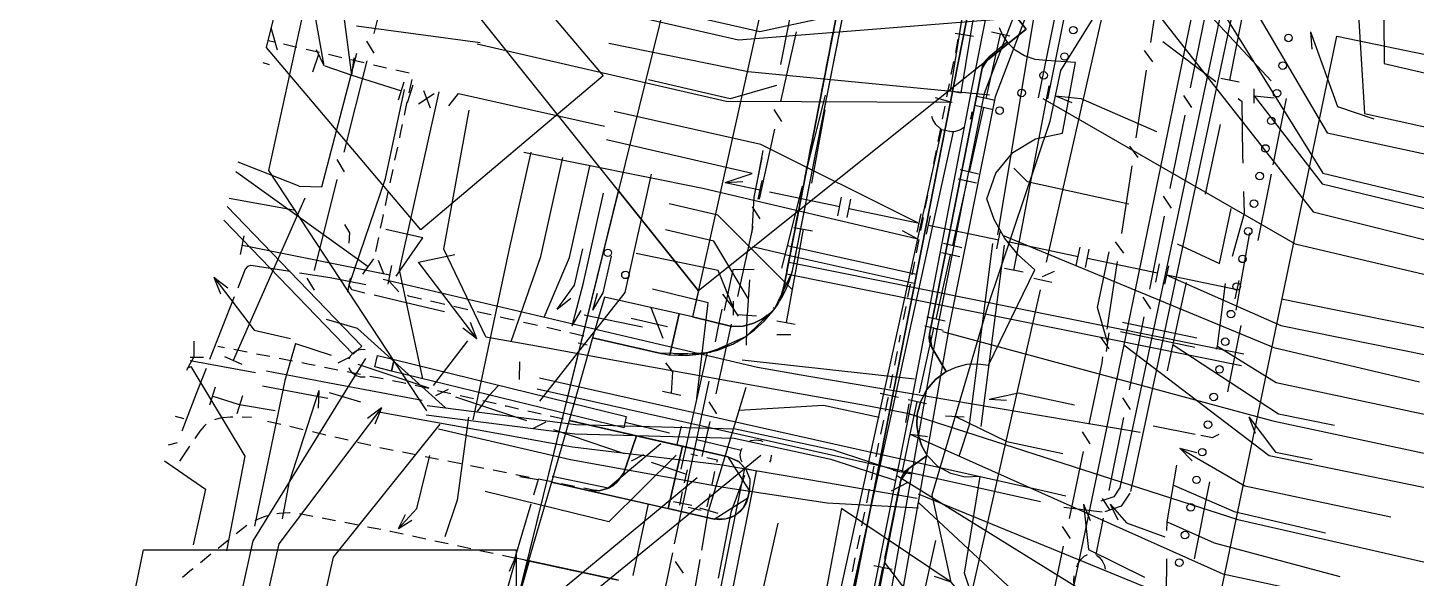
# Model space of a CAD drawing. Header units: metres. Extents: x 3206 to 3701, y 9896 to 11410.
# Drawn here: x 3325.1 to 3398.9, y 10765.2 to 10794.5 of the extents above; entities that cross this region are included whole.
import ezdxf

# ---------------------------------------------------------------- set-up
doc = ezdxf.new("R2010")
doc.units = ezdxf.units.M
for name, color, linetype in [('BOUNDARY', 7, 'Continuous'), ('BUILDING', 7, 'Continuous'), ('CURB', 7, 'Continuous'), ('ELECTR_CABLE', 7, 'Continuous'), ('ELECTR_CABLE_COMM', 7, 'Continuous'), ('GAS', 7, 'Continuous'), ('GRASS', 7, 'Continuous'), ('GROUND', 7, 'Continuous'), ('ROAD', 7, 'Continuous'), ('SEWER', 7, 'Continuous'), ('SIDEWALK_PATH', 7, 'Continuous'), ('WATER_PIPELINE', 7, 'Continuous')]:
    doc.layers.add(name, color=color, linetype=linetype)

# ---------------------------------------------------------------- blocks, each defined once
blk = doc.blocks.new('МОЖЖЕВЕЛЬНИК_СКАЛЬНЫЙ')
blk.add_circle((0, 0), 0.2)

msp = doc.modelspace()

# ---------------------------------------------------------------- linework, layer by layer
at = {"layer": 'BOUNDARY'}
msp.add_lwpolyline([(3253.023, 9915.673), (3233.596, 10020.109), (3233.041, 10027.227), (3225.675, 10139.955), (3262.083, 10325.257), (3335.841, 10689.444), (3351.098, 10763.684), (3367.768, 10831.231), (3377.814, 10869.112), (3520.394, 11207.447), (3551.174, 11273.829), (3554.005, 11279.367), (3611.719, 11390.174), (3639.436, 11373.131), (3680.635, 11298.581), (3281.247, 9920.202)], close=True, dxfattribs=at)
at = {"layer": 'BUILDING'}
for points in [[(3340.812, 10805.477), (3346.344, 10827.893), (3349.467, 10830.387), (3378.222, 10794.384), (3360.791, 10780.462)], [(3337.834, 10793.408), (3341.584, 10808.606), (3355.721, 10791.902), (3346.041, 10783.71)], [(3385.575, 10750.01), (3394.732, 10794.014), (3407.326, 10791.393), (3398.169, 10747.389)], [(3327.868, 10750), (3331.299, 10766.696), (3351.105, 10766.696), (3351.105, 10750)]]:
    msp.add_lwpolyline(points, close=True, dxfattribs=at)
at = {"layer": 'CURB'}
for points in [[(3374.82, 10795.022), (3374.683, 10794.329)], [(3338.257, 10793.688), (3337.922, 10793.766)], [(3367.819, 10793.508), (3367.956, 10794.216)], [(3374.586, 10793.839), (3374.449, 10793.146)], [(3339.45, 10793.412), (3339.241, 10793.46), (3338.745, 10793.575)], [(3340.643, 10793.135), (3339.937, 10793.299)], [(3341.836, 10792.859), (3341.13, 10793.023)], [(3367.586, 10792.309), (3367.724, 10793.017)], [(3377.206, 10793.679), (3376.225, 10792.895)], [(3343.028, 10792.583), (3342.323, 10792.746)], [(3344.221, 10792.306), (3343.515, 10792.47)], [(3375.869, 10792.307), (3373.084, 10778.151)], [(3374.351, 10792.656), (3374.214, 10791.963)], [(3376.225, 10792.895), (3375.869, 10792.307)], [(3345.414, 10792.03), (3344.708, 10792.193)], [(3345.421, 10790.997), (3345.57, 10791.706)], [(3367.354, 10791.11), (3367.491, 10791.818)], [(3374.117, 10791.472), (3374.065, 10791.208), (3373.982, 10790.779)], [(3345.168, 10789.8), (3345.317, 10790.508)], [(3367.122, 10789.911), (3367.259, 10790.619)], [(3373.886, 10790.288), (3373.751, 10789.595)], [(3344.915, 10788.602), (3344.965, 10788.837), (3345.065, 10789.31)], [(3366.889, 10788.712), (3367.026, 10789.42)], [(3373.656, 10789.104), (3373.521, 10788.411)], [(3344.663, 10787.404), (3344.812, 10788.112)], [(3366.657, 10787.513), (3366.794, 10788.221)], [(3373.426, 10787.92), (3373.291, 10787.227)], [(3344.41, 10786.206), (3344.559, 10786.914)], [(3366.424, 10786.314), (3366.562, 10787.022)], [(3373.195, 10786.736), (3373.061, 10786.043)], [(3344.157, 10785.008), (3344.307, 10785.717)], [(3366.192, 10785.115), (3366.329, 10785.823)], [(3372.965, 10785.552), (3372.83, 10784.859)], [(3343.9, 10783.79), (3343.979, 10784.164)], [(3343.979, 10784.164), (3344.054, 10784.519)], [(3365.96, 10783.916), (3366.097, 10784.625)], [(3372.735, 10784.368), (3372.6, 10783.674)], [(3365.727, 10782.717), (3365.864, 10783.426)], [(3343.639, 10782.552), (3343.797, 10783.3)], [(3372.505, 10783.184), (3372.37, 10782.49)], [(3344.069, 10781.372), (3343.786, 10782.084)], [(3365.495, 10781.518), (3365.632, 10782.227)], [(3372.274, 10782), (3372.14, 10781.306)], [(3344.871, 10780.408), (3344.348, 10780.968)], [(3365.235, 10780.326), (3365.322, 10780.625), (3365.4, 10781.028)], [(3372.044, 10780.815), (3371.909, 10780.122)], [(3346.071, 10780.026), (3345.386, 10780.183), (3345.328, 10780.208)], [(3347.305, 10779.744), (3346.558, 10779.915)], [(3348.538, 10779.461), (3347.792, 10779.632)], [(3349.772, 10779.179), (3349.349, 10779.276), (3349.025, 10779.35)], [(3351.005, 10778.897), (3350.721, 10778.962), (3350.259, 10779.067)], [(3364.147, 10778.959), (3364.324, 10779.08), (3364.43, 10779.165)], [(3364.782, 10779.518), (3364.826, 10779.574)], [(3371.814, 10779.631), (3371.679, 10778.938)], [(3352.24, 10778.618), (3351.493, 10778.787)], [(3353.474, 10778.339), (3352.727, 10778.508)], [(3354.708, 10778.059), (3353.962, 10778.228)], [(3335.252, 10777.525), (3335.609, 10777.455)], [(3355.942, 10777.78), (3355.196, 10777.949)], [(3357.177, 10777.501), (3356.43, 10777.67)], [(3361.033, 10777.113), (3362.624, 10777.635)], [(3371.516, 10778.101), (3371.445, 10777.734)], [(3373.084, 10778.151), (3373.201, 10777.454)], [(3336.1, 10777.358), (3336.814, 10777.217)], [(3337.305, 10777.121), (3338.019, 10776.98)], [(3338.509, 10776.883), (3339.223, 10776.742)], [(3358.411, 10777.222), (3357.664, 10777.391)], [(3358.653, 10777.167), (3361.033, 10777.113)], [(3359.272, 10777.027), (3358.899, 10777.111)], [(3371.35, 10777.244), (3371.207, 10776.511)], [(3373.201, 10777.454), (3373.953, 10776.165)], [(3339.714, 10776.645), (3340.117, 10776.566), (3340.428, 10776.505)], [(3340.919, 10776.408), (3341.633, 10776.267)], [(3342.123, 10776.17), (3342.838, 10776.03)], [(3371.112, 10776.021), (3370.969, 10775.288)], [(3343.328, 10775.933), (3344.042, 10775.792)], [(3344.533, 10775.695), (3345.076, 10775.588), (3345.224, 10775.559), (3345.247, 10775.554)], [(3345.734, 10775.443), (3346.444, 10775.282)], [(3346.932, 10775.171), (3347.641, 10775.009)], [(3348.129, 10774.898), (3348.531, 10774.807), (3348.839, 10774.737)], [(3349.326, 10774.626), (3350.036, 10774.465)], [(3370.874, 10774.798), (3370.833, 10774.587), (3370.726, 10774.067)], [(3350.524, 10774.354), (3350.589, 10774.339), (3351.234, 10774.193)], [(3351.721, 10774.083), (3352.431, 10773.923)], [(3352.919, 10773.813), (3353.629, 10773.651)], [(3334.628, 10773.367), (3334.517, 10773.263), (3334.295, 10773)], [(3336.045, 10773.741), (3335.916, 10773.739), (3335.508, 10773.705), (3335.306, 10773.67), (3335.066, 10773.602)], [(3337.042, 10773.719), (3336.545, 10773.736)], [(3338.591, 10773.355), (3337.883, 10773.521)], [(3339.787, 10773.074), (3339.427, 10773.159), (3339.078, 10773.241)], [(3354.116, 10773.541), (3354.826, 10773.379)], [(3355.314, 10773.268), (3356.023, 10773.107)], [(3370.625, 10773.577), (3370.474, 10772.846)], [(3334.295, 10773), (3334.027, 10772.608)], [(3340.982, 10772.794), (3340.273, 10772.96)], [(3342.177, 10772.513), (3341.469, 10772.679)], [(3343.373, 10772.233), (3342.664, 10772.399)], [(3356.511, 10772.996), (3356.644, 10772.966), (3357.221, 10772.835)], [(3357.431, 10772.57), (3357.193, 10771.882)], [(3370.373, 10772.357), (3370.223, 10771.626)], [(3333.745, 10772.195), (3333.21, 10771.411)], [(3344.574, 10771.977), (3343.86, 10772.119)], [(3345.778, 10771.738), (3345.064, 10771.88)], [(3346.982, 10771.498), (3346.268, 10771.64)], [(3359.184, 10768.881), (3359.938, 10772.195)], [(3362.377, 10771.64), (3359.938, 10772.195)], [(3363.506, 10769.845), (3362.377, 10771.64)], [(3371.971, 10771.022), (3372.955, 10771.7)], [(3348.187, 10771.259), (3347.629, 10771.369), (3347.473, 10771.401)], [(3349.391, 10771.019), (3348.677, 10771.161)], [(3350.595, 10770.779), (3349.881, 10770.921)], [(3357.03, 10771.41), (3356.82, 10770.79), (3356.783, 10770.726)], [(3370.122, 10771.136), (3369.971, 10770.406)], [(3371.971, 10771.022), (3371.557, 10770.392)], [(3351.799, 10770.54), (3351.086, 10770.682)], [(3353.004, 10770.3), (3352.29, 10770.442)], [(3352.988, 10770.287), (3359.184, 10768.881)], [(3354.208, 10770.06), (3353.494, 10770.202)], [(3356.504, 10770.316), (3356.258, 10770.09), (3355.904, 10769.917)], [(3365.163, 10737.893), (3371.557, 10770.392)], [(3355.414, 10769.851), (3355.3, 10769.843), (3354.698, 10769.963)], [(3361.622, 10768.328), (3363.418, 10769.458)], [(3363.418, 10769.458), (3363.506, 10769.845)], [(3369.87, 10769.916), (3369.719, 10769.186)], [(3338.382, 10768.622), (3338.383, 10768.622), (3338.51, 10768.638), (3338.718, 10768.663), (3339.052, 10768.676), (3339.101, 10768.673)], [(3339.597, 10768.619), (3340.306, 10768.481)], [(3369.619, 10768.696), (3369.468, 10767.965)], [(3336.22, 10767.552), (3336.553, 10767.822), (3336.792, 10767.993)], [(3337.225, 10768.242), (3337.411, 10768.334), (3337.726, 10768.457), (3337.895, 10768.507)], [(3340.797, 10768.386), (3341.506, 10768.248)], [(3341.997, 10768.153), (3342.706, 10768.015)], [(3343.197, 10767.919), (3343.906, 10767.781)], [(3335.271, 10766.782), (3335.832, 10767.237)], [(3344.397, 10767.686), (3344.429, 10767.68), (3345.103, 10767.535)], [(3345.592, 10767.43), (3346.298, 10767.278)], [(3346.787, 10767.173), (3347.494, 10767.022)], [(3369.367, 10767.476), (3369.216, 10766.745)], [(3334.322, 10766.011), (3334.883, 10766.467)], [(3347.982, 10766.917), (3348.378, 10766.832), (3348.689, 10766.765)], [(3349.178, 10766.66), (3349.884, 10766.508)], [(3350.373, 10766.403), (3351.079, 10766.252)], [(3333.372, 10765.241), (3333.856, 10765.634), (3333.933, 10765.696)], [(3351.568, 10766.147), (3352.274, 10765.995)], [(3352.763, 10765.89), (3353.47, 10765.738)], [(3369.115, 10766.255), (3368.965, 10765.525)], [(3353.958, 10765.633), (3354.665, 10765.482)], [(3355.154, 10765.377), (3355.86, 10765.225)]]:
    msp.add_lwpolyline(points, dxfattribs=at)
at = {"layer": 'ELECTR_CABLE'}
for points in [[(3404.347, 10872.995), (3401.703, 10865.338), (3395.822, 10846.736), (3392.692, 10836.933), (3390.882, 10831.317), (3389.033, 10825.558), (3385.593, 10815.45), (3383.473, 10809.2), (3381.298, 10802.755), (3380.085, 10796.81), (3378.851, 10790.728)], [(3404.842, 10872.896), (3402.177, 10865.182), (3396.298, 10846.584), (3393.168, 10836.78), (3391.358, 10831.163), (3389.507, 10825.402), (3386.067, 10815.29), (3383.947, 10809.04), (3381.782, 10802.625), (3380.575, 10796.71), (3379.349, 10790.672)], [(3376.71, 10783.438), (3377.903, 10790.581), (3378.894, 10796.575), (3379.926, 10802.774), (3381.819, 10809.557), (3383.592, 10815.879), (3387.124, 10825.113), (3389.072, 10831.098), (3390.999, 10836.986), (3392.721, 10842.259), (3394.268, 10847.081), (3400.753, 10867.038), (3401.627, 10869.477), (3402.588, 10871.743)], [(3384.77, 10804.96), (3394.217, 10788.86), (3407.616, 10785.971)], [(3379.056, 10759.312), (3374.233, 10764.969), (3373.223, 10769.605), (3376.185, 10779.632), (3379.486, 10789.485), (3380.065, 10792.185), (3383.318, 10797.453), (3385.525, 10798.718), (3382.195, 10803.772)], [(3390.229, 10803.098), (3383.176, 10769.923)], [(3390.815, 10802.974), (3383.762, 10769.799)], [(3389.046, 10791.663), (3391.276, 10802.974)], [(3397.18, 10802.31), (3397.25, 10792.555), (3404.804, 10790.804)], [(3380.578, 10801.117), (3393.469, 10784.668), (3401.191, 10782.737)], [(3385.525, 10798.718), (3387.773, 10795.349), (3391.241, 10791.636)], [(3377.829, 10794.987), (3362.926, 10793.79), (3349.663, 10796.841)], [(3365.165, 10792.499), (3365.958, 10796.46)], [(3387.22, 10796.11), (3383.4, 10777.599), (3380.6, 10764.13)], [(3346.351, 10774.083), (3337.961, 10786.869), (3339.827, 10795.364)], [(3377.564, 10795.094), (3375.981, 10790.953), (3373.471, 10778.354)], [(3378.125, 10794.88), (3376.559, 10790.787), (3374.059, 10778.237)], [(3393.331, 10794.241), (3394.756, 10790.261), (3396.687, 10789.618)], [(3393.331, 10794.241), (3393.399, 10793.31)], [(3339.568, 10786.03), (3340.781, 10785.987), (3342.635, 10793.103)], [(3376.268, 10790.87), (3363.434, 10792.102), (3356.027, 10793.62)], [(3388.287, 10791.578), (3385.47, 10793.702)], [(3364.942, 10791.387), (3362.477, 10790.682), (3358.144, 10791.679)], [(3389.537, 10791.566), (3388.555, 10791.76)], [(3342.226, 10780.765), (3344.165, 10786.445), (3345.176, 10791.175)], [(3367.526, 10790.871), (3367.517, 10790.792), (3366.433, 10786.514)], [(3377.56, 10781.55), (3379.44, 10791.37)], [(3379.775, 10790.835), (3380.642, 10790.485)], [(3379.775, 10790.835), (3381.116, 10790.683), (3385.144, 10788.934)], [(3390.33, 10790.451), (3390.33, 10791.201)], [(3390.33, 10790.826), (3393.952, 10786.157), (3405.093, 10783.461)], [(3390.33, 10790.826), (3391.389, 10790.72)], [(3349.5, 10778.01), (3347.268, 10782.671), (3348.607, 10790.076)], [(3367.517, 10790.088), (3367.385, 10789.415), (3366.799, 10786.185)], [(3379.1, 10790.7), (3392.509, 10782.957), (3400.262, 10781.134)], [(3389.75, 10787.248), (3389.739, 10787.655), (3389.687, 10790.522), (3389.484, 10790.674)], [(3392.037, 10790.694), (3391.33, 10787.161)], [(3387.744, 10785.599), (3388.542, 10789.316)], [(3348.815, 10773.609), (3350.723, 10782.53), (3351.904, 10787.838)], [(3363.891, 10786.141), (3364.235, 10787.926)], [(3339.568, 10786.03), (3336.327, 10787.303)], [(3350.842, 10777.771), (3352.415, 10782.283), (3353.587, 10787.55)], [(3352.596, 10779.071), (3353.941, 10782.244), (3355.018, 10787.084)], [(3363.647, 10783.565), (3363.751, 10785.444), (3364.175, 10787.559)], [(3336.206, 10786.811), (3343.24, 10781.759)], [(3377.556, 10786.981), (3378.266, 10786.278), (3383.68, 10785.084)], [(3391.232, 10786.671), (3391.037, 10785.696), (3390.527, 10783.138)], [(3354.085, 10778.605), (3354.663, 10780.819), (3355.741, 10785.664)], [(3366.31, 10786.029), (3365.45, 10782.635), (3365.206, 10781.674)], [(3389.185, 10782.308), (3389.82, 10784.601), (3389.79, 10785.749)], [(3339.377, 10784.735), (3335.849, 10785.368)], [(3339.87, 10785.397), (3336.06, 10776.76)], [(3365.77, 10780.531), (3361.821, 10784.493), (3359.245, 10785.09)], [(3386.24, 10782.963), (3388.492, 10781.917), (3389.114, 10784.844)], [(3336.458, 10782.402), (3336.656, 10783.382)], [(3342.235, 10782.994), (3342.271, 10783.54), (3342.002, 10783.989)], [(3344.73, 10781.243), (3346.15, 10783.275), (3344.173, 10783.72)], [(3363.44, 10780.06), (3361.615, 10783.11), (3359.039, 10783.708)], [(3366.356, 10783.74), (3365.45, 10778.781)], [(3365.864, 10783.83), (3366.848, 10783.65)], [(3376.961, 10783.421), (3391.381, 10777.443), (3399.119, 10775.622)], [(3389.372, 10779.428), (3390.101, 10783.552)], [(3336.557, 10782.892), (3344.395, 10781.312)], [(3353.287, 10779.483), (3354.213, 10780.767), (3354.644, 10782.704)], [(3365.397, 10782.391), (3363.674, 10782.799)], [(3365.509, 10782.878), (3372.377, 10781.356)], [(3375.205, 10773.336), (3376.448, 10782.98)], [(3375.823, 10773.256), (3377.066, 10782.9)], [(3342.948, 10781.353), (3343.532, 10782.165)], [(3349.02, 10777.91), (3345.909, 10781.987), (3347.852, 10782.392)], [(3355.174, 10779.434), (3355.735, 10780.365), (3356.167, 10782.302)], [(3362.656, 10779.546), (3361.842, 10781.542), (3357.488, 10782.446)], [(3365.401, 10782.39), (3372.269, 10780.868)], [(3365.6, 10781.986), (3389.786, 10777.11)], [(3382.54, 10777.731), (3382.014, 10779.572), (3382.627, 10782.543)], [(3335.04, 10781.181), (3337.171, 10778.363), (3339.107, 10777.928)], [(3335.04, 10781.181), (3335.383, 10780.312)], [(3335.04, 10781.181), (3335.782, 10780.614)], [(3339.1, 10781.483), (3336.995, 10781.815), (3336.829, 10781.754), (3336.707, 10781.618), (3336.307, 10780.602)], [(3343.12, 10780.777), (3341.224, 10781.148), (3339.594, 10781.405)], [(3344.296, 10780.822), (3344.494, 10781.802)], [(3363.755, 10781.606), (3362.63, 10781.574), (3362.158, 10779.414)], [(3365.476, 10781.374), (3389.662, 10776.498)], [(3372.377, 10781.356), (3372.431, 10781.6)], [(3378.051, 10781.456), (3377.069, 10781.644)], [(3342.152, 10780.397), (3342.3, 10781.133)], [(3343.07, 10780.347), (3342.362, 10780.514), (3342.226, 10780.765)], [(3344.036, 10781.087), (3357.582, 10777.897), (3363.937, 10776.4), (3366.66, 10775.928), (3384.28, 10772.943)], [(3360.703, 10774.735), (3361.305, 10779.829), (3358.36, 10780.556)], [(3363.507, 10781.049), (3363.379, 10779.171)], [(3386.337, 10779.047), (3386.736, 10780.905)], [(3388.328, 10777.366), (3388.384, 10777.516), (3388.817, 10780.856)], [(3336.124, 10780.137), (3334.812, 10776.804)], [(3345.26, 10779.831), (3343.557, 10780.232)], [(3347.303, 10779.35), (3345.26, 10779.831)], [(3353.287, 10779.483), (3354.016, 10780.067)], [(3355.174, 10779.434), (3355.424, 10780.333)], [(3362.656, 10779.546), (3362.085, 10780.285)], [(3362.656, 10779.171), (3362.656, 10779.921)], [(3354.085, 10778.605), (3354.554, 10779.413)], [(3354.714, 10779.19), (3357.827, 10778.549)], [(3359.154, 10778.557), (3357.212, 10778.985)], [(3358.27, 10779.574), (3358.91, 10777.946)], [(3362.03, 10779.493), (3361.821, 10778.477), (3361.675, 10777.758)], [(3362.88, 10779.205), (3363.878, 10779.137)], [(3363.354, 10777.567), (3363.379, 10779.171)], [(3385.73, 10776.21), (3386.337, 10779.047)], [(3347.353, 10774.233), (3342.673, 10778.456), (3341.02, 10778.938)], [(3349.02, 10777.91), (3348.275, 10778.474)], [(3349.02, 10777.91), (3348.673, 10778.777)], [(3364.958, 10778.871), (3365.942, 10778.691)], [(3373.47, 10778.347), (3369.676, 10756.81), (3368.09, 10750)], [(3374.061, 10778.243), (3370.264, 10756.69), (3368.706, 10750)], [(3373.257, 10778.504), (3373.488, 10778.409)], [(3373.765, 10778.295), (3391.319, 10773.554), (3402.096, 10771.243)], [(3382.616, 10778.225), (3382.464, 10777.237)], [(3387.177, 10777.447), (3383.234, 10778.288)], [(3387.281, 10777.937), (3383.338, 10778.778)], [(3389.627, 10778.624), (3388.923, 10775.091)], [(3333.977, 10777.782), (3333.98, 10776.94)], [(3346.71, 10775.43), (3348.54, 10777.81)], [(3349.5, 10778.01), (3352.184, 10777.532), (3356.526, 10776.747), (3360.949, 10775.948), (3365.362, 10775.15), (3369.649, 10774.376), (3371.91, 10773.96)], [(3354.875, 10777.578), (3354.405, 10777.676)], [(3364.955, 10778.134), (3365.705, 10778.134)], [(3383.4, 10777.599), (3391.134, 10771.702), (3402.705, 10769.331)], [(3386.027, 10777.599), (3391.627, 10773.922), (3394.602, 10773.323)], [(3388.384, 10777.516), (3391.504, 10775.588), (3404.185, 10772.868)], [(3333.599, 10776.249), (3333.714, 10776.458), (3333.98, 10776.94)], [(3333.769, 10776.939), (3334.48, 10776.942)], [(3333.772, 10776.765), (3337.249, 10776.112)], [(3335.603, 10776.962), (3336.517, 10776.558)], [(3361.259, 10777.207), (3359.857, 10770.978)], [(3363.114, 10776.801), (3372.277, 10775.789)], [(3334.629, 10776.339), (3334.119, 10775.043), (3333.329, 10773.001)], [(3333.626, 10776.358), (3333.811, 10776.44)], [(3333.811, 10776.44), (3336.674, 10771.662), (3335.715, 10766.639)], [(3337.831, 10776.208), (3341.19, 10775.57)], [(3351.281, 10775.747), (3351.302, 10776.68)], [(3359.365, 10775.02), (3359.435, 10776.152), (3359.059, 10776.64)], [(3335.101, 10775.333), (3334.797, 10774.381)], [(3337.625, 10775.406), (3341.102, 10774.753)], [(3341.19, 10775.57), (3346.1, 10774.64)], [(3349.048, 10774.05), (3349.672, 10774.905), (3350.153, 10775.403)], [(3379.1, 10769.822), (3367.996, 10772.312), (3352.349, 10775.821)], [(3361.34, 10775.665), (3359.959, 10769.161)], [(3363.318, 10775.317), (3361.337, 10768.775)], [(3336.402, 10774.395), (3334.949, 10774.857)], [(3336.554, 10774.871), (3336.25, 10773.919)], [(3340.617, 10775.162), (3339.025, 10770.241), (3338.661, 10768.334)], [(3340.617, 10775.162), (3340.578, 10774.229)], [(3341.16, 10775.06), (3342.839, 10774.565)], [(3378.968, 10769.236), (3367.865, 10771.726), (3352.217, 10775.235)], [(3358.876, 10775.124), (3359.854, 10774.916)], [(3376.245, 10774.7), (3377.808, 10775.035), (3380.775, 10774.399)], [(3376.245, 10774.7), (3377.177, 10774.644)], [(3333.455, 10773.664), (3332.991, 10773.785)], [(3338.301, 10774.072), (3336.402, 10774.395)], [(3343.94, 10774.24), (3338.49, 10767.012), (3336.743, 10759.249)], [(3343.94, 10774.24), (3343.199, 10773.672)], [(3343.94, 10774.24), (3343.598, 10773.371)], [(3372.428, 10769.424), (3367.602, 10770.244), (3362.564, 10771.1), (3362.08, 10771.183), (3354.093, 10772.143), (3343.895, 10773.994)], [(3346.319, 10773.862), (3354.231, 10772.86), (3362.695, 10772.633), (3367.827, 10771.516), (3371.292, 10770.382)], [(3346.381, 10774.358), (3354.269, 10773.36), (3362.755, 10773.131), (3367.959, 10772), (3371.448, 10770.858)], [(3362.953, 10774.113), (3367.442, 10774.387), (3370.407, 10773.746)], [(3371.82, 10773.468), (3372, 10774.452)], [(3371.91, 10773.96), (3389.468, 10768.308), (3402.751, 10765.276)], [(3373.92, 10773.81), (3374.92, 10773.77)], [(3374.42, 10773.79), (3377.191, 10772.443), (3380.158, 10771.807)], [(3347.041, 10773.378), (3341.38, 10766.306), (3339.636, 10758.55)], [(3346.984, 10773.126), (3353.994, 10771.5), (3362.13, 10770.029), (3367.637, 10769.185), (3372.497, 10768.93)], [(3348.57, 10773.751), (3347.969, 10769.334), (3347.307, 10767.379)], [(3374.654, 10771.677), (3375.218, 10773.393)], [(3384.96, 10773.288), (3387.202, 10772.846)], [(3390.049, 10773.76), (3391.463, 10771.881), (3393.408, 10771.489)], [(3390.049, 10773.76), (3390.39, 10772.89)], [(3333.086, 10772.372), (3332.614, 10772.258)], [(3358.795, 10772.329), (3355.999, 10769.974), (3353.027, 10770.585)], [(3387.498, 10772.787), (3388.111, 10772.665), (3388.473, 10772.834)], [(3344.858, 10767.818), (3345.823, 10768.88), (3346.519, 10771.709)], [(3359.614, 10771.731), (3356.03, 10768.184), (3349.46, 10769.789)], [(3386.384, 10772.092), (3389.838, 10770.098), (3397.591, 10768.435)], [(3386.384, 10772.092), (3387.039, 10771.425)], [(3386.384, 10772.092), (3387.288, 10771.858)], [(3332.407, 10771.418), (3334.598, 10769.917), (3333.932, 10766.957)], [(3385.7, 10767.716), (3385.703, 10768.172), (3386.229, 10771.199)], [(3351.293, 10770.587), (3352.282, 10770.436), (3352.032, 10769.593)], [(3363.239, 10770.645), (3362.508, 10768.678), (3361.838, 10765.188)], [(3371.37, 10770.62), (3387.741, 10760.469), (3398.296, 10758.205)], [(3386.044, 10770.132), (3389.266, 10768.729), (3394.121, 10767.595)], [(3387.966, 10770.301), (3387.147, 10766.215)], [(3372.47, 10769.67), (3386.958, 10763.72), (3403.779, 10760.112)], [(3380.317, 10769.537), (3379.102, 10769.821)], [(3383.219, 10770.027), (3382.875, 10769.51), (3382.185, 10769.272)], [(3383.719, 10769.695), (3383.263, 10769.008), (3382.388, 10768.707)], [(3351.89, 10769.113), (3351.005, 10766.131), (3350.738, 10765.54)], [(3358.118, 10769.138), (3357.307, 10765.32)], [(3359.47, 10769.265), (3360.448, 10769.057)], [(3359.959, 10769.161), (3359.511, 10767.011)], [(3360.858, 10768.92), (3361.816, 10768.63)], [(3360.971, 10766.662), (3361.337, 10768.775)], [(3374.233, 10764.969), (3368.391, 10768.88), (3367.46, 10763.885)], [(3372.51, 10769.18), (3386.692, 10755.963), (3394.43, 10754.303)], [(3382.245, 10768.69), (3380.211, 10768.947)], [(3381.266, 10769.117), (3381.525, 10766.703), (3384.501, 10765.232)], [(3381.266, 10769.117), (3381.611, 10768.248)], [(3382.676, 10769.123), (3383.555, 10768.125), (3385.582, 10767.381)], [(3382.676, 10769.123), (3383.083, 10768.283)], [(3344.858, 10767.818), (3345.23, 10768.561)], [(3344.858, 10767.818), (3345.563, 10768.259)], [(3385.703, 10768.172), (3388.204, 10767.056), (3394.891, 10765.273)], [(3372.652, 10763.748), (3373.419, 10767.183)], [(3359.409, 10766.521), (3358.512, 10762.221)], [(3360.1, 10761.953), (3360.394, 10763.323), (3360.886, 10766.169)], [(3385.422, 10762.708), (3385.675, 10764.305), (3385.689, 10766.216)], [(3374.233, 10764.969), (3373.346, 10765.262)]]:
    msp.add_lwpolyline(points, dxfattribs=at)
at = {"layer": 'ELECTR_CABLE_COMM'}
for points in [[(3394.56, 10816.613), (3396.204, 10789.899), (3403.973, 10788.181)], [(3384.841, 10793.677), (3385.146, 10795.677), (3385.423, 10797.272)], [(3344.143, 10796.569), (3343.533, 10794.145)], [(3387.724, 10795.152), (3386.938, 10791.267)], [(3343.157, 10793.74), (3343.542, 10793.097)], [(3365.181, 10790.524), (3366.005, 10794.241)], [(3384.95, 10792.634), (3384.506, 10793.238)], [(3343.166, 10792.691), (3341.947, 10787.845)], [(3384.067, 10788.595), (3384.615, 10792.195)], [(3386.582, 10790.844), (3386.996, 10790.22)], [(3365.22, 10789.475), (3364.817, 10790.107)], [(3386.641, 10789.797), (3385.854, 10785.912)], [(3364.032, 10785.342), (3364.856, 10789.059)], [(3384.176, 10787.551), (3383.732, 10788.155)], [(3341.571, 10787.439), (3341.956, 10786.796)], [(3383.293, 10783.512), (3383.841, 10787.112)], [(3341.58, 10786.39), (3340.361, 10781.544)], [(3364.071, 10784.294), (3363.668, 10784.926)], [(3385.498, 10785.489), (3385.913, 10784.865)], [(3385.557, 10784.442), (3384.77, 10780.557)], [(3362.883, 10780.16), (3363.707, 10783.877)], [(3383.402, 10782.469), (3382.958, 10783.073)], [(3382.518, 10778.429), (3383.067, 10782.029)], [(3339.985, 10781.138), (3340.37, 10780.495)], [(3362.922, 10779.112), (3362.519, 10779.744)], [(3384.414, 10780.134), (3384.829, 10779.509)], [(3384.473, 10779.087), (3383.686, 10775.202)], [(3361.734, 10774.978), (3362.558, 10778.696)], [(3339.384, 10777.666), (3338.8, 10775.69), (3337.19, 10767.948)], [(3339.384, 10777.666), (3341.27, 10777.035)], [(3382.627, 10777.386), (3382.183, 10777.99)], [(3341.646, 10776.63), (3342.317, 10776.964)], [(3381.563, 10773.379), (3382.245, 10776.636), (3382.292, 10776.947)], [(3342.693, 10776.559), (3346.464, 10775.297)], [(3346.84, 10774.891), (3347.511, 10775.226)], [(3347.887, 10774.821), (3351.658, 10773.559)], [(3361.773, 10773.93), (3361.37, 10774.562)], [(3383.33, 10774.779), (3383.745, 10774.154)], [(3352.034, 10773.153), (3352.705, 10773.488)], [(3353.081, 10773.083), (3356.852, 10771.82)], [(3360.997, 10771.655), (3361.409, 10773.514)], [(3383.389, 10773.731), (3382.602, 10769.846)], [(3381.615, 10772.332), (3381.205, 10772.959)], [(3357.228, 10771.415), (3357.899, 10771.75)], [(3360.395, 10771.787), (3360.744, 10771.711)], [(3361.232, 10771.604), (3361.793, 10771.481), (3361.763, 10771.345)], [(3380.51, 10768.347), (3381.256, 10771.911)], [(3358.275, 10771.344), (3360.161, 10770.713)], [(3360.06, 10770.253), (3360.161, 10770.713), (3360.212, 10770.95)], [(3361.656, 10770.857), (3361.504, 10770.16)], [(3360.72, 10770.525), (3349.799, 10761.457), (3342.418, 10763.155)], [(3359.8, 10769.068), (3359.953, 10769.765)], [(3361.397, 10769.671), (3361.244, 10768.974)], [(3382.246, 10769.424), (3382.661, 10768.799)], [(3360.947, 10768.784), (3360.407, 10768.902), (3360.25, 10768.936)], [(3380.562, 10767.299), (3380.152, 10767.927)], [(3382.305, 10768.376), (3381.912, 10766.434)], [(3379.457, 10763.315), (3380.203, 10766.879)], [(3380.899, 10765.784), (3380.96, 10765.934), (3381.115, 10766.173), (3381.298, 10766.351), (3381.478, 10766.445)], [(3381.957, 10766.402), (3382.097, 10766.306), (3382.253, 10766.109), (3382.372, 10765.855), (3382.421, 10765.658)], [(3359.996, 10765.44), (3359.579, 10766.063)], [(3380.851, 10764.41), (3380.779, 10764.683), (3380.751, 10765.004), (3380.771, 10765.303)]]:
    msp.add_lwpolyline(points, dxfattribs=at)
at = {"layer": 'GAS'}
for points in [[(3342.371, 10791.935), (3341.172, 10801.138), (3342.909, 10808.94)], [(3340.894, 10792.435), (3339.518, 10800.235)], [(3338.426, 10793.27), (3338.09, 10794.449)], [(3376.082, 10790.692), (3376.857, 10794.116)], [(3377.345, 10794.006), (3376.369, 10794.226)], [(3340.295, 10792.11), (3340.616, 10793.057)], [(3340.894, 10792.435), (3340.492, 10793.278)], [(3337.635, 10792.602), (3337.978, 10792.492)], [(3340.929, 10792.423), (3342.371, 10791.935), (3345.005, 10791.1)], [(3342.371, 10791.935), (3342.503, 10792.859)], [(3344.853, 10790.623), (3345.156, 10791.576)], [(3345.33, 10790.472), (3345.632, 10791.425)], [(3346.746, 10790.942), (3345.916, 10790.384)], [(3346.173, 10791.122), (3346.536, 10790.189)], [(3347.523, 10790.301), (3348.041, 10790.96), (3355.797, 10789.215)], [(3376.569, 10790.582), (3375.594, 10790.803)], [(3375.196, 10786.78), (3375.971, 10790.204)], [(3376.459, 10790.094), (3375.484, 10790.315)], [(3372.459, 10784.081), (3364.112, 10788.244), (3356.306, 10789.997)], [(3362.212, 10786.225), (3363.649, 10786.703), (3355.902, 10788.486)], [(3375.573, 10786.182), (3374.598, 10786.403)], [(3375.684, 10786.67), (3374.708, 10786.891)], [(3362.212, 10786.225), (3363.145, 10786.272)], [(3362.212, 10786.225), (3364.079, 10785.834)], [(3363.977, 10785.344), (3364.182, 10786.323)], [(3364.569, 10785.731), (3368.304, 10784.95)], [(3374.31, 10782.869), (3375.086, 10786.293)], [(3368.202, 10784.46), (3368.406, 10785.439)], [(3368.691, 10784.358), (3368.896, 10785.337)], [(3368.793, 10784.847), (3372.459, 10784.081), (3372.529, 10784.066)], [(3372.426, 10783.577), (3372.631, 10784.555)], [(3372.916, 10783.474), (3373.121, 10784.453)], [(3373.018, 10783.963), (3376.753, 10783.181)], [(3376.651, 10782.692), (3376.856, 10783.671)], [(3374.798, 10782.758), (3373.823, 10782.979)], [(3377.243, 10783.079), (3380.978, 10782.297)], [(3380.875, 10781.807), (3381.08, 10782.786)], [(3381.364, 10781.705), (3381.569, 10782.684)], [(3373.425, 10778.957), (3374.2, 10782.381)], [(3374.688, 10782.271), (3373.712, 10782.492)], [(3381.467, 10782.194), (3385.202, 10781.412)], [(3385.1, 10780.923), (3385.305, 10781.901)], [(3385.589, 10780.82), (3385.794, 10781.799)], [(3385.66, 10781.316), (3391.751, 10778.615), (3399.544, 10777.046)], [(3385.691, 10781.31), (3389.426, 10780.527)], [(3389.324, 10780.038), (3389.529, 10781.017)], [(3391.783, 10780.034), (3392.738, 10779.85), (3400.483, 10778.29)], [(3373.912, 10778.847), (3372.937, 10779.068)], [(3372.539, 10775.046), (3373.314, 10778.47)], [(3373.802, 10778.359), (3372.827, 10778.58)], [(3372.916, 10774.448), (3371.941, 10774.668)], [(3372.041, 10772.846), (3372.429, 10774.558)], [(3371.628, 10770.806), (3372.041, 10772.846)], [(3372.041, 10772.846), (3388.666, 10765.407), (3396.398, 10763.748)], [(3372.041, 10772.846), (3372.965, 10772.707)], [(3372.118, 10770.707), (3371.138, 10770.905)], [(3370.704, 10766.236), (3371.529, 10770.316)], [(3371.05, 10769.833), (3371.938, 10770.294)], [(3369.779, 10761.666), (3370.604, 10765.746)], [(3371.094, 10765.647), (3370.114, 10765.845)], [(3370.664, 10766.04), (3379.535, 10754.42), (3393.609, 10751.401)]]:
    msp.add_lwpolyline(points, dxfattribs=at)
at = {"layer": 'GRASS'}
for points in [[(3373.084, 10778.151), (3373.065, 10777.971), (3373.079, 10777.792), (3373.124, 10777.618), (3373.201, 10777.454), (3373.953, 10776.165), (3374.488, 10776.412), (3375.054, 10776.554), (3375.637, 10776.588), (3376.22, 10776.512), (3378.675, 10781.584), (3377.805, 10782.356), (3377.08, 10783.254), (3376.512, 10784.26), (3376.116, 10785.353), (3376.608, 10786.723), (3377.508, 10787.816), (3378.719, 10788.551), (3380.144, 10788.842), (3380.828, 10792.605), (3379.28, 10792.712), (3378.687, 10792.767), (3378.13, 10792.953), (3377.629, 10793.26), (3377.206, 10793.679), (3376.225, 10792.895), (3376.099, 10792.774), (3375.996, 10792.635), (3375.919, 10792.48), (3375.87, 10792.312)], [(3356.82, 10770.79), (3357.493, 10772.748), (3353.918, 10773.566), (3352.983, 10770.288), (3354.938, 10769.843), (3355.512, 10769.82), (3356.046, 10769.985), (3356.496, 10770.316)], [(3356.82, 10770.79), (3356.496, 10770.316), (3356.046, 10769.985), (3355.512, 10769.82), (3354.938, 10769.843), (3359.184, 10768.881), (3359.938, 10772.195), (3357.493, 10772.748)]]:
    msp.add_lwpolyline(points, close=True, dxfattribs=at)
msp.add_lwpolyline([(3376.626, 10760.349), (3374.931, 10765.445), (3375.768, 10770.582), (3374.967, 10770.553), (3374.203, 10770.741), (3373.518, 10771.129), (3372.955, 10771.7), (3371.971, 10771.022), (3371.823, 10770.897), (3371.702, 10770.748), (3371.613, 10770.578), (3371.557, 10770.392), (3365.163, 10737.893)], dxfattribs=at)
at = {"layer": 'GROUND'}
msp.add_lwpolyline([(3365.163, 10737.893), (3371.557, 10770.392), (3371.613, 10770.578), (3371.702, 10770.748), (3371.823, 10770.897), (3371.971, 10771.022), (3372.955, 10771.7), (3372.671, 10772.208), (3372.486, 10772.755), (3372.404, 10773.327), (3372.427, 10773.908), (3372.61, 10774.591), (3372.935, 10775.209), (3373.388, 10775.741), (3373.953, 10776.165), (3373.201, 10777.454), (3373.124, 10777.618), (3373.079, 10777.792), (3373.065, 10777.971), (3373.084, 10778.151), (3375.869, 10792.307), (3375.918, 10792.476), (3375.973, 10792.588), (3378.222, 10794.384), (3376.837, 10796.119)], dxfattribs=at)
msp.add_lwpolyline([(3356.549, 10785.773), (3360.791, 10780.462), (3360.791, 10780.462), (3360.483, 10779.078), (3362.571, 10778.563), (3360.484, 10779.077), (3359.768, 10779.238), (3359.768, 10779.238), (3355.792, 10780.131), (3355.167, 10777.956), (3353.924, 10773.565), (3362.37, 10771.642), (3359.938, 10772.195), (3359.184, 10768.881), (3361.622, 10768.328), (3352.988, 10770.287), (3351.764, 10766.105), (3351.699, 10766.119)], close=True, dxfattribs=at)
at = {"layer": 'ROAD'}
for points in [[(3372.554, 10815.866), (3365.765, 10781.438), (3364.83, 10779.498), (3363.327, 10778.042), (3361.42, 10777.181), (3359.272, 10777.027), (3355.167, 10777.956), (3353.924, 10773.565), (3362.377, 10771.64), (3362.92, 10771.395), (3363.313, 10770.976), (3363.52, 10770.44), (3363.506, 10769.845), (3363.418, 10769.458), (3363.324, 10769.178), (3363.179, 10768.923), (3362.987, 10768.702), (3362.754, 10768.521), (3362.49, 10768.389), (3362.207, 10768.312), (3361.915, 10768.291), (3361.622, 10768.328), (3352.988, 10770.287), (3351.764, 10766.105), (3356.552, 10765.077)], [(3361.658, 10726.814), (3379.142, 10815.675)]]:
    msp.add_lwpolyline(points, dxfattribs=at)
at = {"layer": 'SEWER'}
for points in [[(3379.3, 10781.982), (3384.001, 10802.791)], [(3384.001, 10802.791), (3393.992, 10786.72), (3401.009, 10785.042)], [(3342.617, 10794.556), (3349.184, 10793.673)], [(3346.153, 10775.788), (3344.906, 10781.578), (3347.013, 10791.045)], [(3352.37, 10774.589), (3356.894, 10780.374), (3358.295, 10786.669)], [(3335.747, 10784.951), (3342.898, 10777.524), (3342.444, 10777.086), (3335.566, 10784.221)], [(3379.08, 10781.23), (3379.712, 10781.507)], [(3374.268, 10759.709), (3378.969, 10780.518)], [(3378.613, 10781.141), (3379.579, 10780.922)], [(3343.095, 10776.865), (3337.111, 10767.159), (3335.469, 10759.785)], [(3342.235, 10776.849), (3342.286, 10776.983), (3342.441, 10777.171), (3342.649, 10777.3), (3342.671, 10777.305), (3342.886, 10777.355), (3343.074, 10777.336)], [(3343.741, 10777.027), (3344.615, 10776.814), (3344.483, 10776.197), (3343.588, 10776.416), (3343.741, 10777.027)], [(3344.615, 10776.814), (3356.959, 10773.788), (3356.832, 10773.17), (3344.483, 10776.197), (3344.615, 10776.814)], [(3343.075, 10775.87), (3342.834, 10775.863), (3342.6, 10775.935), (3342.402, 10776.078), (3342.261, 10776.277), (3342.235, 10776.363)], [(3356.896, 10773.479), (3359.252, 10772.911)], [(3359.879, 10773.258), (3359.647, 10772.295)], [(3360.71, 10772.559), (3363.066, 10771.991)], [(3363.467, 10772.442), (3363.601, 10772.508), (3363.854, 10772.545), (3364.106, 10772.502), (3364.221, 10772.442)], [(3364.119, 10771.703), (3349.645, 10759.883), (3342.614, 10761.5)], [(3363.122, 10771.343), (3363.054, 10771.486), (3363.02, 10771.74), (3363.066, 10771.991), (3363.122, 10772.097)], [(3364.669, 10771.72), (3364.668, 10771.682), (3364.616, 10771.431), (3364.567, 10771.344)], [(3359.69, 10750), (3363.879, 10770.881), (3363.249, 10771.009), (3359.034, 10750)]]:
    msp.add_lwpolyline(points, dxfattribs=at)
at = {"layer": 'SIDEWALK_PATH'}
for points in [[(3372.151, 10815.733), (3372.554, 10815.866), (3373.721, 10821.796), (3370.208, 10822.57), (3368.542, 10815.056), (3367.014, 10808.417), (3360.483, 10779.078), (3362.571, 10778.563), (3363.167, 10778.592), (3363.739, 10778.741), (3364.268, 10779.002), (3364.738, 10779.369), (3364.869, 10779.546), (3364.993, 10779.727), (3365.11, 10779.913), (3365.221, 10780.103), (3368.611, 10797.595), (3370.772, 10808.883)], [(3380.224, 10816.152), (3379.29, 10816.335), (3379.142, 10815.675), (3361.658, 10726.814), (3361.618, 10726.553), (3361.602, 10726.29), (3361.609, 10726.027), (3361.638, 10725.765), (3362.457, 10725.593), (3366.04, 10743.744), (3369.231, 10760.117), (3372.065, 10774.25), (3375.314, 10791.106), (3377.963, 10804.552)], [(3372.554, 10815.866), (3372.151, 10815.733), (3370.772, 10808.883), (3368.611, 10797.595), (3365.221, 10780.103), (3365.433, 10780.523), (3365.611, 10780.957), (3365.755, 10781.404), (3365.864, 10781.861)], [(3359.279, 10777.06), (3359.768, 10779.238), (3355.792, 10780.131), (3355.167, 10777.956), (3358.653, 10777.167), (3358.808, 10777.134), (3358.965, 10777.105), (3359.122, 10777.08)], [(3360.484, 10779.077), (3359.768, 10779.238), (3359.279, 10777.06), (3360.14, 10777.021), (3360.993, 10777.106), (3361.825, 10777.311), (3362.624, 10777.635), (3363.225, 10777.974), (3363.781, 10778.38), (3364.287, 10778.846), (3364.738, 10779.369), (3364.268, 10779.002), (3363.739, 10778.741), (3363.167, 10778.592), (3362.571, 10778.563)], [(3363.506, 10769.845), (3363.418, 10769.458), (3363.173, 10768.915), (3362.754, 10768.521), (3362.218, 10768.313), (3361.623, 10768.328), (3359.184, 10768.881), (3359.938, 10772.195), (3362.376, 10771.64), (3362.919, 10771.396), (3363.313, 10770.977), (3363.52, 10770.44)], [(3351.764, 10766.105), (3351.079, 10766.252), (3350.408, 10763.826), (3351.098, 10763.684)]]:
    msp.add_lwpolyline(points, close=True, dxfattribs=at)
for points in [[(3369.231, 10760.117), (3372.065, 10774.25), (3375.314, 10791.106), (3377.963, 10804.552)], [(3376.778, 10794.464), (3376.957, 10794.055), (3377.206, 10793.679), (3376.225, 10792.895), (3376.098, 10792.773), (3375.995, 10792.633), (3375.918, 10792.476), (3375.869, 10792.307), (3373.084, 10778.151), (3373.065, 10777.971), (3373.079, 10777.792), (3373.124, 10777.618), (3373.201, 10777.454), (3373.953, 10776.165), (3373.388, 10775.741), (3372.935, 10775.209), (3372.61, 10774.591), (3372.427, 10773.908), (3372.404, 10773.327), (3372.486, 10772.755), (3372.671, 10772.208), (3372.955, 10771.7), (3371.971, 10771.022), (3371.823, 10770.897), (3371.702, 10770.748), (3371.613, 10770.578), (3371.557, 10770.392), (3365.163, 10737.893)], [(3356.552, 10765.077), (3351.788, 10766.1), (3351.098, 10763.684)]]:
    msp.add_lwpolyline(points, dxfattribs=at)
at = {"layer": 'WATER_PIPELINE'}
for points in [[(3375.332, 10796.683), (3364.05, 10794.231), (3356.261, 10796.021)], [(3374.348, 10797.114), (3374.268, 10796.519), (3375.029, 10796.42), (3374.169, 10791.094), (3374.765, 10790.993), (3375.728, 10796.933), (3374.348, 10797.114)], [(3375.423, 10793.994), (3374.437, 10794.145)], [(3374.286, 10790.474), (3362.262, 10790.539), (3349.024, 10793.585)], [(3374.286, 10790.474), (3373.387, 10790.729)], [(3373.689, 10789.076), (3373.618, 10789.113), (3373.405, 10789.315), (3373.254, 10789.566), (3373.206, 10789.743)], [(3375.323, 10789.989), (3375.323, 10789.977), (3375.28, 10789.688), (3375.231, 10789.578)], [(3373.737, 10789.05), (3374.342, 10788.917), (3368.251, 10761.217), (3367.912, 10761.291), (3367.646, 10761.35), (3373.737, 10789.05)], [(3374.945, 10789.175), (3374.732, 10789.028), (3374.455, 10788.932), (3374.163, 10788.915), (3374.158, 10788.916)], [(3372.453, 10783.211), (3361.027, 10785.899), (3351.52, 10787.813)], [(3372.453, 10783.211), (3371.634, 10783.66)], [(3370.459, 10775.023), (3371.432, 10774.807)], [(3363.797, 10760.045), (3363.718, 10762.304), (3365.036, 10768.114)]]:
    msp.add_lwpolyline(points, dxfattribs=at)

# ---------------------------------------------------------------- block references
at = {"layer": 'BUSH'}
for p in [(3380.72, 10794.327), (3392.157, 10793.91), (3380.25, 10792.926), (3391.851, 10792.441), (3379.144, 10791.921), (3377.972, 10790.985), (3391.545, 10790.973), (3376.8, 10790.049), (3391.24, 10789.504), (3390.934, 10788.036), (3390.629, 10786.567), (3390.323, 10785.099), (3390.018, 10783.63), (3355.978, 10782.483), (3389.712, 10782.161), (3356.914, 10781.311), (3389.406, 10780.693), (3389.101, 10779.224), (3388.795, 10777.756), (3388.49, 10776.287), (3388.184, 10774.819), (3387.879, 10773.35), (3387.573, 10771.882), (3387.267, 10770.413), (3386.962, 10768.945), (3386.656, 10767.476), (3386.351, 10766.007)]:
    msp.add_blockref('МОЖЖЕВЕЛЬНИК_СКАЛЬНЫЙ', p, dxfattribs=at)

doc.saveas('drawing.dxf')
